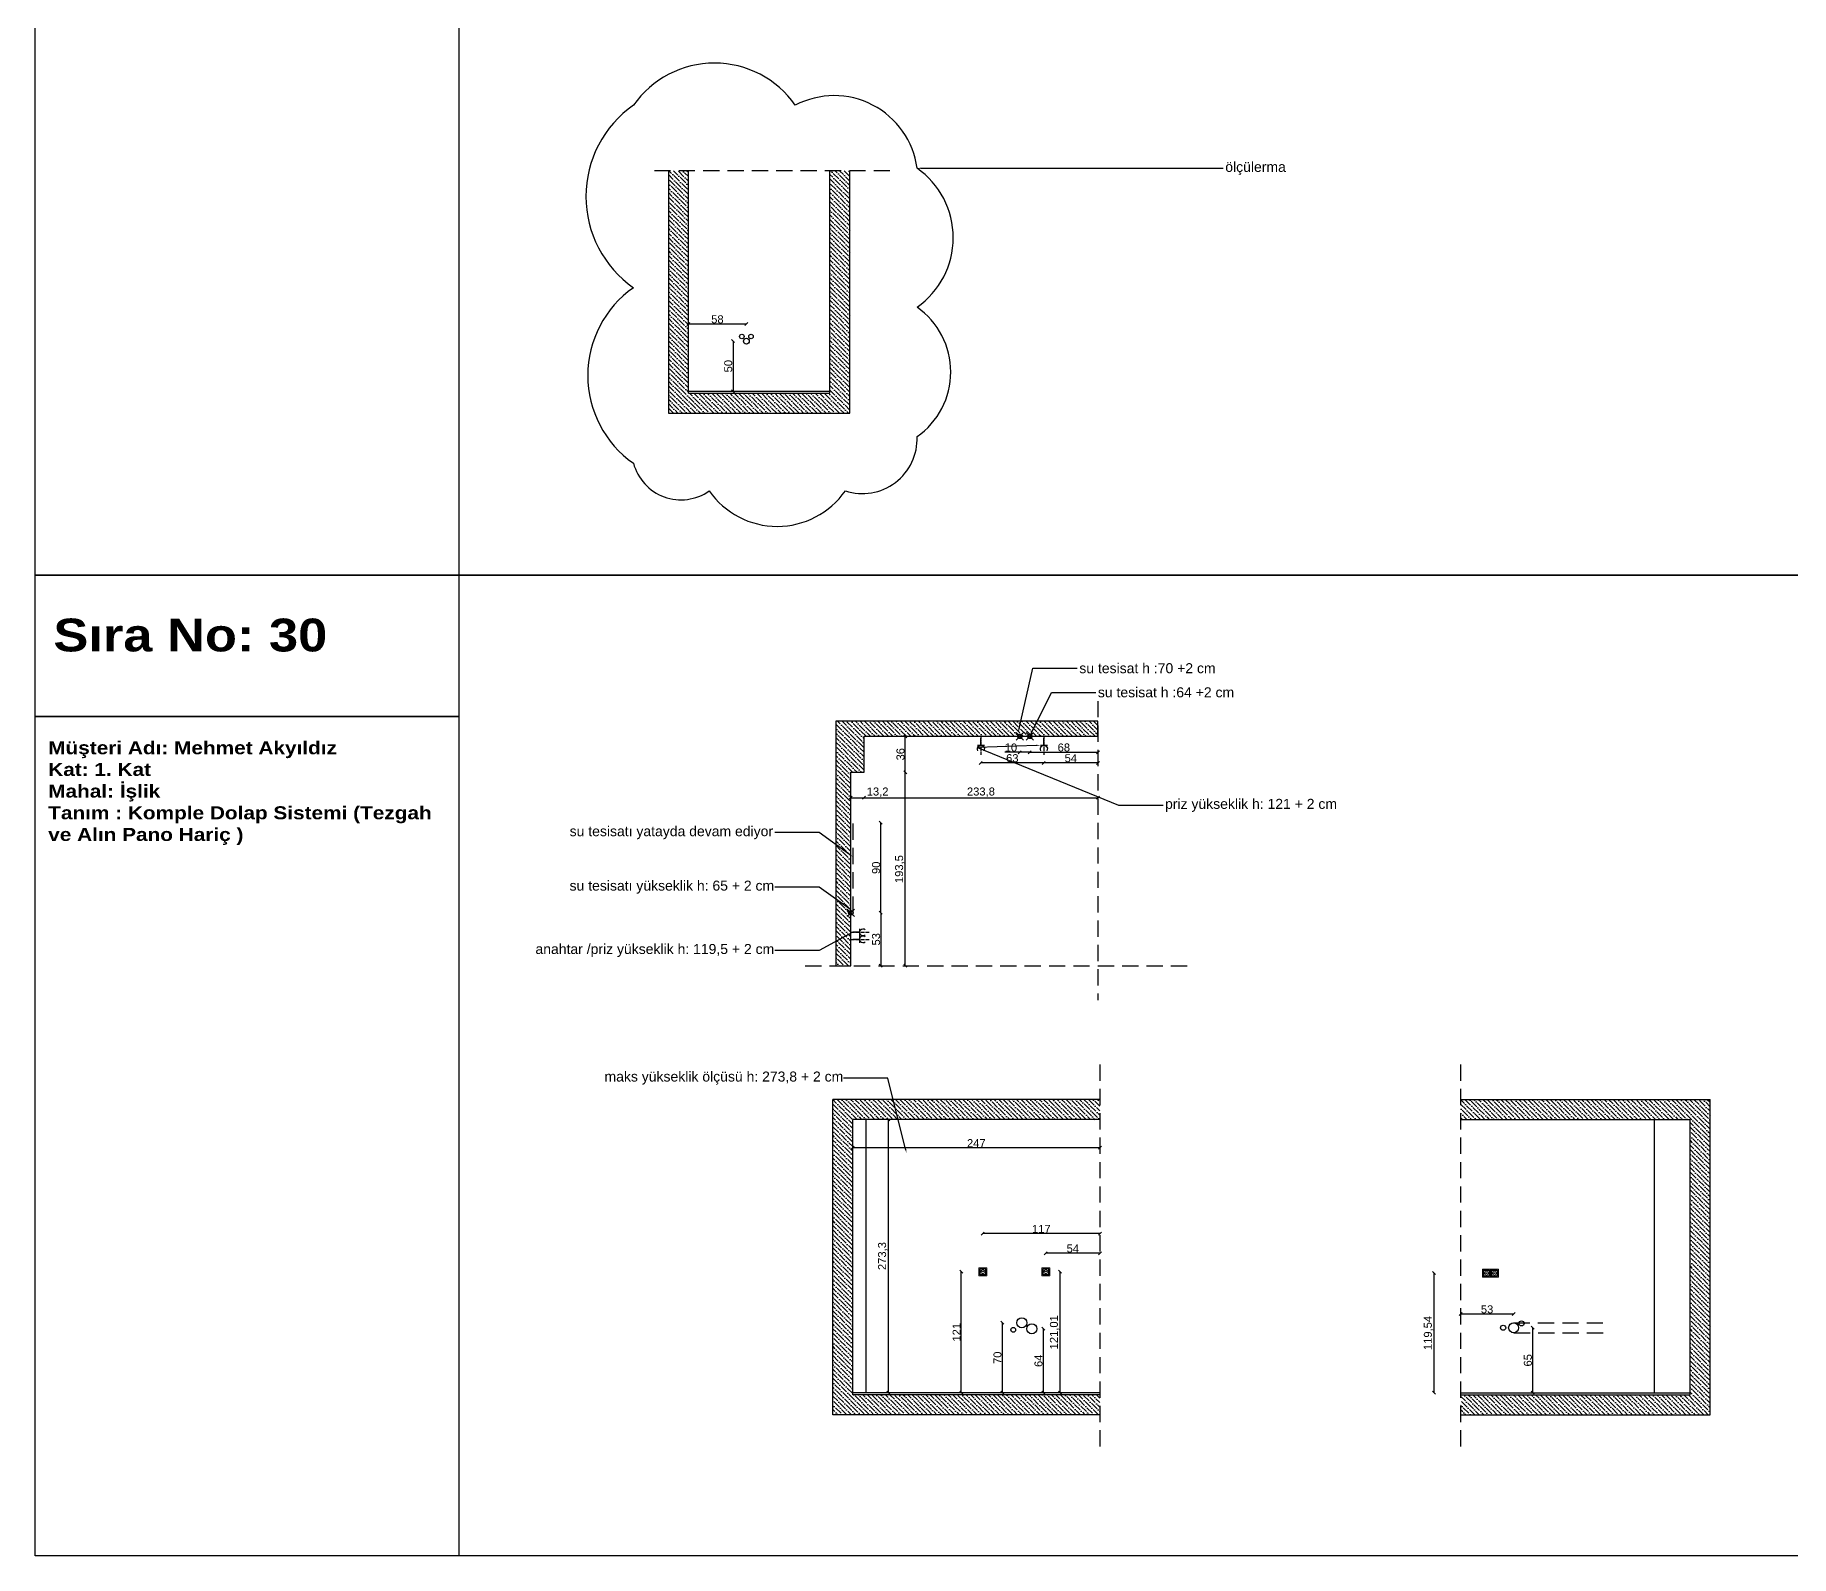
# Model space of a CAD drawing. Header units: millimetres. Extents: x -1860 to 15304, y 307 to 22353.
# Drawn here: x 3092 to 4848, y 307 to 1828 of the extents above; entities that cross this region are included whole.
import ezdxf
from ezdxf import colors
from ezdxf.entities.mleader import LeaderData, LeaderLine
from ezdxf.math import Vec2, Vec3

# ---------------------------------------------------------------- set-up
doc = ezdxf.new("R2010")
doc.units = ezdxf.units.MM
doc.set_wipeout_variables(frame=1)
doc.linetypes.add('( Hidden )', pattern=[0.375, 0.25, -0.125])
doc.linetypes.add('CENTER', pattern=[50.8, 31.75, -6.35, 6.35, -6.35])
for name, color, linetype in [('0_Toner_Axis', 8, 'CENTER'), ('5_Toner_Electrical', 133, 'Continuous'), ('perde', 90, 'Continuous'), ('prizler elektrik', 2, 'Continuous')]:
    doc.layers.add(name, color=color, linetype=linetype)
doc.layers.add('5_ID-Electrical _Priz', color=3, linetype='Continuous', lineweight=0)
doc.layers.add('çerçeve', color=40, linetype='Continuous', lineweight=40)
doc.styles.get("Standard").update_dxf_attribs({"font": 'arial.ttf'})
doc.dimstyles.new('ISO-25', dxfattribs={"dimtxt": 8, "dimasz": 3, "dimexe": 1.25, "dimexo": 0.625, "dimtad": 1, "dimtxsty": 'Standard', "dimblk": 'OBLIQUE', "dimcen": 2.5, "dimse1": 1, "dimse2": 1, "dimadec": 0, "dimazin": 0, "dimtfac": 1, "dimtmove": 0, "dimatfit": 3, "dimldrblk": 'OBLIQUE', "dimfxl": 1, "dimarcsym": 0})

# ---------------------------------------------------------------- blocks, each defined once
blk = doc.blocks.new('_Oblique')
at = {"color": 0, "linetype": 'ByBlock', "lineweight": -2}
blk.add_line((-0.5, -0.5), (0.5, 0.5), dxfattribs=at)
blk = doc.blocks.new('*D251')
at = {"color": 0, "lineweight": -2, "transparency": 16777216}
blk.add_line((3790, 1521.8), (3790, 1471.8), dxfattribs=at)
at = {"layer": 'Defpoints', "color": 0, "transparency": 16777216}
for p in [(3803.4, 1521.8), (3790, 1471.8), (3803.4, 1471.8)]:
    blk.add_point(p, dxfattribs=at)
at = {"color": 0, "lineweight": -2, "transparency": 16777216, "xscale": 3, "yscale": 3, "zscale": 3}
for p, rotation in [((3790, 1521.8), 90), ((3790, 1471.8), 270)]:
    blk.add_blockref('_Oblique', p, dxfattribs=dict(at, rotation=rotation))
at = {"color": 0, "transparency": 16777216, "insert": (3785.3, 1496.8), "char_height": 8, "attachment_point": 5, "rotation": 90}
blk.add_mtext('50', dxfattribs=at)
blk = doc.blocks.new('*D252')
at = {"color": 0, "lineweight": -2, "transparency": 16777216}
blk.add_line((3803.4, 1538.9), (3745.4, 1538.9), dxfattribs=at)
at = {"layer": 'Defpoints', "color": 0, "transparency": 16777216}
for p in [(3745.4, 1538.9), (3745.4, 1521.8), (3803.4, 1521.8)]:
    blk.add_point(p, dxfattribs=at)
at = {"color": 0, "lineweight": -2, "transparency": 16777216, "xscale": 3, "yscale": 3, "zscale": 3, "rotation": 180}
blk.add_blockref('_Oblique', (3745.4, 1538.9), dxfattribs=at)
at = {"color": 0, "lineweight": -2, "transparency": 16777216, "xscale": 3, "yscale": 3, "zscale": 3}
blk.add_blockref('_Oblique', (3803.4, 1538.9), dxfattribs=at)
at = {"color": 0, "transparency": 16777216, "insert": (3774.4, 1543.6), "char_height": 8, "attachment_point": 5}
blk.add_mtext('58', dxfattribs=at)
blk = doc.blocks.new('*D435')
at = {"color": 0, "lineweight": -2, "transparency": 16777216}
blk.add_line((3962.3, 897.3), (3962.3, 1090.8), dxfattribs=at)
at = {"layer": 'Defpoints', "color": 0, "transparency": 16777216}
for p in [(3921, 1090.8), (3962.3, 1090.8), (3942.5, 897.3)]:
    blk.add_point(p, dxfattribs=at)
at = {"color": 0, "lineweight": -2, "transparency": 16777216, "xscale": 3, "yscale": 3, "zscale": 3}
for p, rotation in [((3962.3, 1090.8), 90), ((3962.3, 897.3), 270)]:
    blk.add_blockref('_Oblique', p, dxfattribs=dict(at, rotation=rotation))
at = {"color": 0, "transparency": 16777216, "insert": (3956.8, 994), "char_height": 8, "attachment_point": 5, "rotation": 90}
blk.add_mtext('193,5', dxfattribs=at)
blk = doc.blocks.new('*D436')
at = {"color": 0, "lineweight": -2, "transparency": 16777216}
blk.add_line((3962.3, 1090.8), (3962.3, 1126.8), dxfattribs=at)
at = {"layer": 'Defpoints', "color": 0, "transparency": 16777216}
for p in [(3921, 1126.8), (3962.3, 1126.8), (3921, 1090.8)]:
    blk.add_point(p, dxfattribs=at)
at = {"color": 0, "lineweight": -2, "transparency": 16777216, "xscale": 3, "yscale": 3, "zscale": 3}
for p, rotation in [((3962.3, 1126.8), 90), ((3962.3, 1090.8), 270)]:
    blk.add_blockref('_Oblique', p, dxfattribs=dict(at, rotation=rotation))
at = {"color": 0, "transparency": 16777216, "insert": (3957.5, 1108.8), "char_height": 8, "attachment_point": 5, "rotation": 90}
blk.add_mtext('36', dxfattribs=at)
blk = doc.blocks.new('*D437')
at = {"color": 0, "lineweight": -2, "transparency": 16777216}
for p, q in [((3907.8, 1065.3), (3921, 1065.3)), ((3921, 1065.3), (3945.2, 1065.3))]:
    blk.add_line(p, q, dxfattribs=at)
at = {"layer": 'Defpoints', "color": 0, "transparency": 16777216}
for p in [(3907.8, 1090.8), (3921, 1090.8), (3921, 1065.3)]:
    blk.add_point(p, dxfattribs=at)
at = {"color": 0, "lineweight": -2, "transparency": 16777216, "xscale": 3, "yscale": 3, "zscale": 3, "rotation": 180}
blk.add_blockref('_Oblique', (3907.8, 1065.3), dxfattribs=at)
at = {"color": 0, "lineweight": -2, "transparency": 16777216, "xscale": 3, "yscale": 3, "zscale": 3}
blk.add_blockref('_Oblique', (3921, 1065.3), dxfattribs=at)
at = {"color": 0, "transparency": 16777216, "insert": (3934.6, 1070.8), "char_height": 8, "attachment_point": 5}
blk.add_mtext('13,2', dxfattribs=at)
blk = doc.blocks.new('*D438')
at = {"color": 0, "lineweight": -2, "transparency": 16777216}
blk.add_line((3921, 1065.3), (4154.8, 1065.3), dxfattribs=at)
at = {"layer": 'Defpoints', "color": 0, "transparency": 16777216}
for p in [(3921, 1090.8), (4154.8, 1105), (4154.8, 1065.3)]:
    blk.add_point(p, dxfattribs=at)
at = {"color": 0, "lineweight": -2, "transparency": 16777216, "xscale": 3, "yscale": 3, "zscale": 3, "rotation": 180}
blk.add_blockref('_Oblique', (3921, 1065.3), dxfattribs=at)
at = {"color": 0, "lineweight": -2, "transparency": 16777216, "xscale": 3, "yscale": 3, "zscale": 3}
blk.add_blockref('_Oblique', (4154.8, 1065.3), dxfattribs=at)
at = {"color": 0, "transparency": 16777216, "insert": (4037.9, 1070.8), "char_height": 8, "attachment_point": 5}
blk.add_mtext('233,8', dxfattribs=at)
blk = doc.blocks.new('A$C5399117F')
at = {"layer": '0_Toner_Axis', "ltscale": 0.1}
blk.add_lwpolyline([(3.5, 18.8), (3.5, 0)], dxfattribs=at)
at = {"layer": '5_Toner_Electrical'}
for p, q in [((7, 9.9), (0, 9.9)), ((3.5, 9.9), (3.5, 16.9))]:
    blk.add_line(p, q, dxfattribs=at)
blk.add_arc((3.5, 6.4), 3.53, 326.7114, 213.2886, dxfattribs=at)
blk = doc.blocks.new('zgvfdvd')
at = {"layer": 'prizler elektrik', "lineweight": 30}
for p, q in [((22208.3, -7204.6), (22213.3, -7209.6)), ((22213.3, -7204.6), (22208.3, -7209.6))]:
    blk.add_line(p, q, dxfattribs=at)
blk.add_circle((22210.8, -7207.1), 1.5, dxfattribs=at)
blk = doc.blocks.new('*D439')
at = {"color": 0, "lineweight": -2, "transparency": 16777216}
blk.add_line((4154.8, 1100.1), (4100.8, 1100.1), dxfattribs=at)
at = {"layer": 'Defpoints', "color": 0, "transparency": 16777216}
for p in [(4100.8, 1126.8), (4154.8, 1126.8), (4100.8, 1100.1)]:
    blk.add_point(p, dxfattribs=at)
at = {"color": 0, "lineweight": -2, "transparency": 16777216, "xscale": 3, "yscale": 3, "zscale": 3, "rotation": 180}
blk.add_blockref('_Oblique', (4100.8, 1100.1), dxfattribs=at)
at = {"color": 0, "lineweight": -2, "transparency": 16777216, "xscale": 3, "yscale": 3, "zscale": 3}
blk.add_blockref('_Oblique', (4154.8, 1100.1), dxfattribs=at)
at = {"color": 0, "transparency": 16777216, "insert": (4127.8, 1104.8), "char_height": 8, "attachment_point": 5}
blk.add_mtext('54', dxfattribs=at)
blk = doc.blocks.new('*D440')
at = {"color": 0, "lineweight": -2, "transparency": 16777216}
blk.add_line((4100.8, 1100.1), (4037.8, 1100.1), dxfattribs=at)
at = {"layer": 'Defpoints', "color": 0, "transparency": 16777216}
for p in [(4100.8, 1126.8), (4037.8, 1121.3), (4037.8, 1100.1)]:
    blk.add_point(p, dxfattribs=at)
at = {"color": 0, "lineweight": -2, "transparency": 16777216, "xscale": 3, "yscale": 3, "zscale": 3, "rotation": 180}
blk.add_blockref('_Oblique', (4037.8, 1100.1), dxfattribs=at)
at = {"color": 0, "lineweight": -2, "transparency": 16777216, "xscale": 3, "yscale": 3, "zscale": 3}
blk.add_blockref('_Oblique', (4100.8, 1100.1), dxfattribs=at)
at = {"color": 0, "transparency": 16777216, "insert": (4069.3, 1104.8), "char_height": 8, "attachment_point": 5}
blk.add_mtext('63', dxfattribs=at)
blk = doc.blocks.new('*D441')
at = {"color": 0, "lineweight": -2, "transparency": 16777216}
blk.add_line((4086.8, 1110.8), (4154.8, 1110.8), dxfattribs=at)
at = {"layer": 'Defpoints', "color": 0, "transparency": 16777216}
for p in [(4086.8, 1117.2), (4154.8, 1117.2), (4154.8, 1110.8)]:
    blk.add_point(p, dxfattribs=at)
at = {"color": 0, "lineweight": -2, "transparency": 16777216, "xscale": 3, "yscale": 3, "zscale": 3, "rotation": 180}
blk.add_blockref('_Oblique', (4086.8, 1110.8), dxfattribs=at)
at = {"color": 0, "lineweight": -2, "transparency": 16777216, "xscale": 3, "yscale": 3, "zscale": 3}
blk.add_blockref('_Oblique', (4154.8, 1110.8), dxfattribs=at)
at = {"color": 0, "transparency": 16777216, "insert": (4120.8, 1115.5), "char_height": 8, "attachment_point": 5}
blk.add_mtext('68', dxfattribs=at)
blk = doc.blocks.new('*D442')
at = {"color": 0, "lineweight": -2, "transparency": 16777216}
for p, q in [((4076.8, 1110.8), (4061.9, 1110.8)), ((4086.8, 1110.8), (4076.8, 1110.8))]:
    blk.add_line(p, q, dxfattribs=at)
at = {"layer": 'Defpoints', "color": 0, "transparency": 16777216}
for p in [(4076.8, 1117.2), (4076.8, 1110.8), (4086.8, 1117.2)]:
    blk.add_point(p, dxfattribs=at)
at = {"color": 0, "lineweight": -2, "transparency": 16777216, "xscale": 3, "yscale": 3, "zscale": 3, "rotation": 180}
blk.add_blockref('_Oblique', (4076.8, 1110.8), dxfattribs=at)
at = {"color": 0, "lineweight": -2, "transparency": 16777216, "xscale": 3, "yscale": 3, "zscale": 3}
blk.add_blockref('_Oblique', (4086.8, 1110.8), dxfattribs=at)
at = {"color": 0, "transparency": 16777216, "insert": (4067.9, 1115.5), "char_height": 8, "attachment_point": 5}
blk.add_mtext('10', dxfattribs=at)
blk = doc.blocks.new('priz')
blk.add_wipeout([(12844.2, 13291.9), (12852.2, 13291.9), (12852.2, 13299.9), (12844.2, 13299.9)]).dxf.layer = '5_ID-Electrical _Priz'
at = {"layer": '5_ID-Electrical _Priz'}
for points in [[(12844.2, 13299.9), (12852.2, 13299.9), (12852.2, 13291.9), (12844.2, 13291.9)], [(12852.1, 13299.8), (12852.1, 13291.9), (12844.3, 13291.9), (12844.3, 13299.8)], [(12851.2, 13298.9), (12845.2, 13298.9), (12845.2, 13292.9), (12851.2, 13292.9)], [(12850.9, 13298.6), (12845.5, 13298.6), (12845.5, 13293.2), (12850.9, 13293.2)]]:
    blk.add_lwpolyline(points, close=True, dxfattribs=at)
for centre, radius in [((12848.2, 13295.9), 1.88), ((12847.6, 13295.9), 0.23), ((12848.7, 13295.9), 0.23)]:
    blk.add_circle(centre, radius, dxfattribs=at)
blk = doc.blocks.new('*D443')
at = {"color": 0, "lineweight": -2, "transparency": 16777216}
blk.add_line((4018.3, 470.4), (4018.3, 591.4), dxfattribs=at)
at = {"layer": 'Defpoints', "color": 0, "transparency": 16777216}
for p in [(4018.3, 591.4), (4035.8, 591.4), (4033.3, 470.4)]:
    blk.add_point(p, dxfattribs=at)
at = {"color": 0, "lineweight": -2, "transparency": 16777216, "xscale": 3, "yscale": 3, "zscale": 3}
for p, rotation in [((4018.3, 591.4), 90), ((4018.3, 470.4), 270)]:
    blk.add_blockref('_Oblique', p, dxfattribs=dict(at, rotation=rotation))
at = {"color": 0, "transparency": 16777216, "insert": (4013.6, 530.9), "char_height": 8, "attachment_point": 5, "rotation": 90}
blk.add_mtext('121', dxfattribs=at)
blk = doc.blocks.new('*D444')
at = {"color": 0, "lineweight": -2, "transparency": 16777216}
blk.add_line((4117, 470.4), (4117, 591.4), dxfattribs=at)
at = {"layer": 'Defpoints', "color": 0, "transparency": 16777216}
for p in [(4106.7, 591.4), (4117, 591.4), (4106.8, 470.4)]:
    blk.add_point(p, dxfattribs=at)
at = {"color": 0, "lineweight": -2, "transparency": 16777216, "xscale": 3, "yscale": 3, "zscale": 3}
for p, rotation in [((4117, 591.4), 90), ((4117, 470.4), 270)]:
    blk.add_blockref('_Oblique', p, dxfattribs=dict(at, rotation=rotation))
at = {"color": 0, "transparency": 16777216, "insert": (4111.6, 530.9), "char_height": 8, "attachment_point": 5, "rotation": 90}
blk.add_mtext('121,01', dxfattribs=at)
blk = doc.blocks.new('*D445')
at = {"color": 0, "lineweight": -2, "transparency": 16777216}
blk.add_line((4100.2, 534.4), (4100.2, 470.4), dxfattribs=at)
at = {"layer": 'Defpoints', "color": 0, "transparency": 16777216}
for p in [(4088.8, 534.4), (4088.8, 470.4), (4100.2, 470.4)]:
    blk.add_point(p, dxfattribs=at)
at = {"color": 0, "lineweight": -2, "transparency": 16777216, "xscale": 3, "yscale": 3, "zscale": 3}
for p, rotation in [((4100.2, 534.4), 90), ((4100.2, 470.4), 270)]:
    blk.add_blockref('_Oblique', p, dxfattribs=dict(at, rotation=rotation))
at = {"color": 0, "transparency": 16777216, "insert": (4095.5, 502.4), "char_height": 8, "attachment_point": 5, "rotation": 90}
blk.add_mtext('64', dxfattribs=at)
blk = doc.blocks.new('*D446')
at = {"color": 0, "lineweight": -2, "transparency": 16777216}
blk.add_line((4059.2, 540.4), (4059.2, 470.4), dxfattribs=at)
at = {"layer": 'Defpoints', "color": 0, "transparency": 16777216}
for p in [(4078.8, 540.4), (4059.2, 470.4), (4078.8, 470.4)]:
    blk.add_point(p, dxfattribs=at)
at = {"color": 0, "lineweight": -2, "transparency": 16777216, "xscale": 3, "yscale": 3, "zscale": 3}
for p, rotation in [((4059.2, 540.4), 90), ((4059.2, 470.4), 270)]:
    blk.add_blockref('_Oblique', p, dxfattribs=dict(at, rotation=rotation))
at = {"color": 0, "transparency": 16777216, "insert": (4054.5, 505.4), "char_height": 8, "attachment_point": 5, "rotation": 90}
blk.add_mtext('70', dxfattribs=at)
blk = doc.blocks.new('*D447')
at = {"color": 0, "lineweight": -2, "transparency": 16777216}
blk.add_line((4156.8, 609.9), (4102.8, 609.9), dxfattribs=at)
at = {"layer": 'Defpoints', "color": 0, "transparency": 16777216}
for p in [(4102.8, 609.9), (4102.8, 595.4), (4156.8, 595.4)]:
    blk.add_point(p, dxfattribs=at)
at = {"color": 0, "lineweight": -2, "transparency": 16777216, "xscale": 3, "yscale": 3, "zscale": 3, "rotation": 180}
blk.add_blockref('_Oblique', (4102.8, 609.9), dxfattribs=at)
at = {"color": 0, "lineweight": -2, "transparency": 16777216, "xscale": 3, "yscale": 3, "zscale": 3}
blk.add_blockref('_Oblique', (4156.8, 609.9), dxfattribs=at)
at = {"color": 0, "transparency": 16777216, "insert": (4129.8, 614.6), "char_height": 8, "attachment_point": 5}
blk.add_mtext('54', dxfattribs=at)
blk = doc.blocks.new('*D448')
at = {"color": 0, "lineweight": -2, "transparency": 16777216}
blk.add_line((4156.8, 629.6), (4039.8, 629.6), dxfattribs=at)
at = {"layer": 'Defpoints', "color": 0, "transparency": 16777216}
for p in [(4039.8, 629.6), (4039.8, 595.4), (4156.8, 595.4)]:
    blk.add_point(p, dxfattribs=at)
at = {"color": 0, "lineweight": -2, "transparency": 16777216, "xscale": 3, "yscale": 3, "zscale": 3, "rotation": 180}
blk.add_blockref('_Oblique', (4039.8, 629.6), dxfattribs=at)
at = {"color": 0, "lineweight": -2, "transparency": 16777216, "xscale": 3, "yscale": 3, "zscale": 3}
blk.add_blockref('_Oblique', (4156.8, 629.6), dxfattribs=at)
at = {"color": 0, "transparency": 16777216, "insert": (4098.3, 634.2), "char_height": 8, "attachment_point": 5}
blk.add_mtext('117', dxfattribs=at)
blk = doc.blocks.new('*D449')
at = {"color": 0, "lineweight": -2, "transparency": 16777216}
blk.add_line((4490.9, 590), (4490.9, 470.4), dxfattribs=at)
at = {"layer": 'Defpoints', "color": 0, "transparency": 16777216}
for p in [(4547.6, 590), (4490.9, 470.4), (4547.6, 470.4)]:
    blk.add_point(p, dxfattribs=at)
at = {"color": 0, "lineweight": -2, "transparency": 16777216, "xscale": 3, "yscale": 3, "zscale": 3}
for p, rotation in [((4490.9, 590), 90), ((4490.9, 470.4), 270)]:
    blk.add_blockref('_Oblique', p, dxfattribs=dict(at, rotation=rotation))
at = {"color": 0, "transparency": 16777216, "insert": (4485.5, 530.2), "char_height": 8, "attachment_point": 5, "rotation": 90}
blk.add_mtext('119,54', dxfattribs=at)
blk = doc.blocks.new('*D450')
at = {"color": 0, "lineweight": -2, "transparency": 16777216}
blk.add_line((4589.5, 535.4), (4589.5, 470.4), dxfattribs=at)
at = {"layer": 'Defpoints', "color": 0, "transparency": 16777216}
for p in [(4570.5, 535.4), (4570.5, 470.4), (4589.5, 470.4)]:
    blk.add_point(p, dxfattribs=at)
at = {"color": 0, "lineweight": -2, "transparency": 16777216, "xscale": 3, "yscale": 3, "zscale": 3}
for p, rotation in [((4589.5, 535.4), 90), ((4589.5, 470.4), 270)]:
    blk.add_blockref('_Oblique', p, dxfattribs=dict(at, rotation=rotation))
at = {"color": 0, "transparency": 16777216, "insert": (4584.8, 502.9), "char_height": 8, "attachment_point": 5, "rotation": 90}
blk.add_mtext('65', dxfattribs=at)
blk = doc.blocks.new('*D451')
at = {"color": 0, "lineweight": -2, "transparency": 16777216}
blk.add_line((4570.5, 549.1), (4517.5, 549.1), dxfattribs=at)
at = {"layer": 'Defpoints', "color": 0, "transparency": 16777216}
for p in [(4517.5, 549.1), (4517.5, 535.4), (4570.5, 535.4)]:
    blk.add_point(p, dxfattribs=at)
at = {"color": 0, "lineweight": -2, "transparency": 16777216, "xscale": 3, "yscale": 3, "zscale": 3, "rotation": 180}
blk.add_blockref('_Oblique', (4517.5, 549.1), dxfattribs=at)
at = {"color": 0, "lineweight": -2, "transparency": 16777216, "xscale": 3, "yscale": 3, "zscale": 3}
blk.add_blockref('_Oblique', (4570.5, 549.1), dxfattribs=at)
at = {"color": 0, "transparency": 16777216, "insert": (4544, 553.8), "char_height": 8, "attachment_point": 5}
blk.add_mtext('53', dxfattribs=at)
blk = doc.blocks.new('*D452')
at = {"color": 0, "lineweight": -2, "transparency": 16777216}
blk.add_line((3937.8, 950.3), (3937.8, 897.3), dxfattribs=at)
at = {"layer": 'Defpoints', "color": 0, "transparency": 16777216}
for p in [(3907.8, 950.3), (3907.8, 897.3), (3937.8, 897.3)]:
    blk.add_point(p, dxfattribs=at)
at = {"color": 0, "lineweight": -2, "transparency": 16777216, "xscale": 3, "yscale": 3, "zscale": 3}
for p, rotation in [((3937.8, 950.3), 90), ((3937.8, 897.3), 270)]:
    blk.add_blockref('_Oblique', p, dxfattribs=dict(at, rotation=rotation))
at = {"color": 0, "transparency": 16777216, "insert": (3933.1, 923.8), "char_height": 8, "attachment_point": 5, "rotation": 90}
blk.add_mtext('53', dxfattribs=at)
blk = doc.blocks.new('*D453')
at = {"color": 0, "lineweight": -2, "transparency": 16777216}
blk.add_line((3937.8, 950.3), (3937.8, 1040.3), dxfattribs=at)
at = {"layer": 'Defpoints', "color": 0, "transparency": 16777216}
for p in [(3910.1, 1040.3), (3937.8, 1040.3), (3907.8, 950.3)]:
    blk.add_point(p, dxfattribs=at)
at = {"color": 0, "lineweight": -2, "transparency": 16777216, "xscale": 3, "yscale": 3, "zscale": 3}
for p, rotation in [((3937.8, 1040.3), 90), ((3937.8, 950.3), 270)]:
    blk.add_blockref('_Oblique', p, dxfattribs=dict(at, rotation=rotation))
at = {"color": 0, "transparency": 16777216, "insert": (3933.1, 995.3), "char_height": 8, "attachment_point": 5, "rotation": 90}
blk.add_mtext('90', dxfattribs=at)
blk = doc.blocks.new('*D454')
at = {"color": 0, "lineweight": -2, "transparency": 16777216}
blk.add_line((3945.3, 743.7), (3945.3, 470.4), dxfattribs=at)
at = {"layer": 'Defpoints', "color": 0, "transparency": 16777216}
for p in [(3923, 743.7), (3930.2, 470.4), (3945.3, 470.4)]:
    blk.add_point(p, dxfattribs=at)
at = {"color": 0, "lineweight": -2, "transparency": 16777216, "xscale": 3, "yscale": 3, "zscale": 3}
for p, rotation in [((3945.3, 743.7), 90), ((3945.3, 470.4), 270)]:
    blk.add_blockref('_Oblique', p, dxfattribs=dict(at, rotation=rotation))
at = {"color": 0, "transparency": 16777216, "insert": (3939.8, 607.1), "char_height": 8, "attachment_point": 5, "rotation": 90}
blk.add_mtext('273,3', dxfattribs=at)
blk = doc.blocks.new('*D455')
at = {"color": 0, "lineweight": -2, "transparency": 16777216}
blk.add_line((4156.8, 715.4), (3909.8, 715.4), dxfattribs=at)
at = {"layer": 'Defpoints', "color": 0, "transparency": 16777216}
for p in [(3909.8, 743.7), (4156.8, 743.7), (3909.8, 715.4)]:
    blk.add_point(p, dxfattribs=at)
at = {"color": 0, "lineweight": -2, "transparency": 16777216, "xscale": 3, "yscale": 3, "zscale": 3, "rotation": 180}
blk.add_blockref('_Oblique', (3909.8, 715.4), dxfattribs=at)
at = {"color": 0, "lineweight": -2, "transparency": 16777216, "xscale": 3, "yscale": 3, "zscale": 3}
blk.add_blockref('_Oblique', (4156.8, 715.4), dxfattribs=at)
at = {"color": 0, "transparency": 16777216, "insert": (4033.3, 720), "char_height": 8, "attachment_point": 5}
blk.add_mtext('247', dxfattribs=at)

msp = doc.modelspace()

# ---------------------------------------------------------------- hatches: boundary and pattern name
at = {"true_color": 0x636466, "transparency": 33554687}
h = msp.add_hatch(dxfattribs=at)
h.set_pattern_fill('ANSI36', color=251, angle=270)
h.set_pattern_definition([(315, (-3502.7175, 9351.9497), (6.1739261, -1.683798), [7.9375, -1.5875, 0, -1.5875])])
h.paths.add_polyline_path([(3906.89337, 1692.24867), (3886.89337, 1692.24867), (3886.89337, 1469.77913), (3745.39337, 1469.77913), (3745.39337, 1692.24867), (3725.39337, 1692.24867), (3725.39337, 1449.77913), (3906.89337, 1449.77913)])
h = msp.add_hatch(dxfattribs=at)
h.set_pattern_fill('ANSI36', color=251, angle=270)
h.set_pattern_definition([(315, (127.1862, 91.1894), (6.173926, -1.683798), [7.9375, -1.5875, 0, -1.5875])])
h.paths.add_polyline_path([(3921.02169, 1126.75282), (4154.82169, 1126.75282), (4154.82169, 1141.75282), (3892.82169, 1141.75282), (3892.82169, 897.25282), (3907.82169, 897.25282), (3907.82169, 1090.75282), (3921.02169, 1090.75282)])
h = msp.add_hatch(dxfattribs=at)
h.set_pattern_fill('ANSI36', color=251, angle=270)
h.set_pattern_definition([(315, (129.1362, 47.44), (6.173926, -1.683798), [7.9375, -1.5875, 0, -1.5875])])
h.paths.add_polyline_path([(4156.77172, 763.73071), (3889.77172, 763.73071), (3889.77172, 448.43071), (4156.77172, 448.43071), (4156.77172, 468.43071), (3909.77172, 468.43071), (3909.77172, 743.73071), (4156.77172, 743.73071)])
h = msp.add_hatch(dxfattribs=at)
h.set_pattern_fill('ANSI36', color=251, angle=270)
h.set_pattern_definition([(315, (756.9078, 47.44), (6.173926, -1.683798), [7.9375, -1.5875, 0, -1.5875])])
h.paths.add_polyline_path([(4517.54329, 763.73071), (4767.04329, 763.73071), (4767.04329, 448.43071), (4517.54329, 448.43071), (4517.54329, 468.43071), (4747.04329, 468.43071), (4747.04329, 743.73071), (4517.54329, 743.73071)])

# ---------------------------------------------------------------- linework, layer by layer
at = {"linetype": '( Hidden )', "ltscale": 65}
for p, q in [((3946.98183, 1692.24867), (3710.58213, 1692.24867)), ((4154.82169, 1161.9786), (4154.82169, 862.9565)), ((3910.07169, 950.25282), (3910.07169, 1040.25282)), ((3862.22142, 897.25282), (4249.06715, 897.25282)), ((4156.77172, 798.61368), (4156.77172, 414.79362)), ((4517.54329, 798.61368), (4517.54329, 414.79362)), ((4570.54329, 540.43071), (4660.54329, 540.43071)), ((4570.75724, 530.43529), (4660.75724, 530.43529))]:
    msp.add_line(p, q, dxfattribs=at)
for p, q in [((3725.39337, 1692.24867), (3725.39337, 1449.77913)), ((3745.39337, 1469.77913), (3745.39337, 1692.24867)), ((3886.89337, 1469.77913), (3886.89337, 1692.24867)), ((3906.89337, 1449.77913), (3906.89337, 1692.24867)), ((3745.39337, 1471.77913), (3886.89337, 1471.77913)), ((3745.39337, 1469.77913), (3886.89337, 1469.77913)), ((3725.39337, 1449.77913), (3906.89337, 1449.77913)), ((4156.77172, 763.73071), (3889.77172, 763.73071)), ((3889.77172, 448.43071), (3889.77172, 763.73071)), ((4517.54329, 763.73071), (4767.04329, 763.73071)), ((4767.04329, 448.43071), (4767.04329, 763.73071)), ((3909.77172, 468.43071), (3909.77172, 743.73071)), ((4156.77172, 743.73071), (3909.77172, 743.73071)), ((3922.97172, 743.73071), (3922.97172, 470.43071)), ((4517.54329, 743.73071), (4747.04329, 743.73071)), ((4711.04329, 743.73071), (4711.04329, 470.43071)), ((4747.04329, 468.43071), (4747.04329, 743.73071)), ((4156.77172, 470.43071), (3909.77172, 470.43071)), ((4156.77172, 468.43071), (3909.77172, 468.43071)), ((4517.54329, 470.43071), (4747.04329, 470.43071)), ((4517.54329, 468.43071), (4747.04329, 468.43071)), ((4156.77172, 448.43071), (3889.77172, 448.43071)), ((4517.54329, 448.43071), (4767.04329, 448.43071))]:
    msp.add_line(p, q)
for points in [[(3092.17375, 2268.637), (10114.64183, 2268.637), (10114.64183, 1287.98746), (3092.17375, 1287.98746)], [(3092.17375, 2127.0917), (3515.83176, 2127.0917), (3515.83176, 1287.98746), (3092.17375, 1287.98746)], [(3092.17375, 1287.98746), (10114.64183, 1287.98746), (10114.64183, 307.33792), (3092.17375, 307.33792)], [(3092.17375, 1287.98746), (3515.83176, 1287.98746), (3515.83176, 1146.44215), (3092.17375, 1146.44215)], [(3092.17375, 1146.44215), (3515.83176, 1146.44215), (3515.83176, 307.33792), (3092.17375, 307.33792)]]:
    msp.add_lwpolyline(points, close=True)
msp.add_lwpolyline([(3690.46742, 1757.69532, 0.52056705), (3690.46742, 1575.21423, 0.52056705), (3690.46742, 1399.72923, 0.52056705), (3766.21277, 1372.05654, 0.52056705), (3902.34025, 1372.05654, 0.52056705), (3974.09728, 1426.32051, 0.52056705), (3974.09728, 1555.71136, 0.52056705), (3974.09728, 1694.66535, 0.52056705), (3852.3233, 1757.69532, 0.52056705)], format="xyb", close=True)
msp.add_lwpolyline([(3907.82169, 897.25282), (3907.82169, 1090.75282), (3921.02169, 1090.75282), (3921.02169, 1126.75282), (4154.82169, 1126.75282), (4154.82169, 1141.75282), (3892.82169, 1141.75282), (3892.82169, 897.25282), (3907.82169, 897.25282)])
for centre, radius in [((3798.78546, 1526.40682), 2.28227), ((3808.01807, 1526.40682), 2.28227), ((3803.39337, 1521.77913), 2.9354), ((4078.77172, 540.43071), 5), ((4070.24855, 533.3437), 2.36566), ((4088.77172, 534.43071), 5), ((4560.06048, 535.43071), 2.56184), ((4570.54329, 535.43071), 5), ((4578.56596, 539.76621), 2.56184)]:
    msp.add_circle(centre, radius)

# ---------------------------------------------------------------- block references
at = {"xscale": -1}
for p in [(4041.34992, 1107.90666), (4104.34992, 1107.90666)]:
    msp.add_blockref('A$C5399117F', p, dxfattribs=at)
at = {"xscale": -1, "rotation": 90}
for p in [(3926.66785, 934.28267), (3926.66785, 927.25282)]:
    msp.add_blockref('A$C5399117F', p, dxfattribs=at)
at = {"layer": 'perde', "color": 0, "xscale": 1.5, "yscale": 1.5, "zscale": 1.5, "rotation": 269.9999999999999}
for p in [(14887.5071, 34442.93559), (14897.5071, 34442.93559), (14718.5071, 34266.43559)]:
    msp.add_blockref('zgvfdvd', p, dxfattribs=at)

# ---------------------------------------------------------------- texts
at = {"layer": 'çerçeve', "color": 0, "lineweight": 25, "transparency": 33554687, "insert": (3384.3134, 1244.39924), "char_height": 32.7868852, "attachment_point": 3}
msp.add_mtext('{\\fArial Black|b1|i0|c162|p34;Sıra No: 30}', dxfattribs=at)
at = {"layer": 'çerçeve', "color": 0, "lineweight": 25, "transparency": 33554687, "insert": (3512.73557, 1121.77383), "char_height": 13, "width": 407.4693121, "attachment_point": 3}
msp.add_mtext('\\pxql;{\\fArial Black|b1|i0|c162|p34;Müşteri Adı: Mehmet Akyıldız\\PKat: 1. Kat \\PMahal: İşlik \\PTanım : Komple Dolap Sistemi (Tezgah ve Alın Pano Hariç )}', dxfattribs=at)

# ---------------------------------------------------------------- dimensions: what is measured, and where the dimension line sits
for base, p1, p2, picture, middle in [((3745.39337, 1538.89236), (3803.39337, 1521.77913), (3745.39337, 1521.77913), '*D252', (3774.39337, 1543.60194)), ((4100.82169, 1100.08502), (4154.82169, 1126.75282), (4100.82169, 1126.75282), '*D439', (4127.82169, 1104.77823)), ((4076.82169, 1110.75279), (4086.82169, 1117.16782), (4076.82169, 1117.16782), '*D442', (4067.85699, 1115.46237)), ((4154.82169, 1110.75279), (4086.82169, 1117.16782), (4154.82169, 1117.16782), '*D441', (4120.82169, 1115.46237)), ((3921.02169, 1065.34159), (3907.82169, 1090.75282), (3921.02169, 1090.75282), '*D437', (3934.61941, 1070.77423)), ((3909.77172, 715.38491), (4156.77172, 743.73071), (3909.77172, 743.73071), '*D455', (4033.27172, 720.02628)), ((4517.54329, 549.07519), (4570.54329, 535.43071), (4517.54329, 535.43071), '*D451', (4544.04329, 553.7875))]:
    dim = msp.add_linear_dim(base=base, p1=p1, p2=p2, dimstyle='ISO-25')
    dim.commit()
    dim.dimension.update_dxf_attribs({"geometry": picture, "text_midpoint": middle})
for base, p1, p2, picture, middle in [((3790.03959, 1471.77913), (3803.39337, 1521.77913), (3803.39337, 1471.77913), '*D251', (3785.33001, 1496.77913)), ((3962.25486, 1090.75282), (3942.51883, 897.25282), (3921.02169, 1090.75282), '*D435', (3956.82222, 994.00282)), ((3937.82166, 1040.25282), (3907.82169, 950.25282), (3910.07169, 1040.25282), '*D453', (3933.11207, 995.25282)), ((3937.82166, 897.25282), (3907.82169, 950.25282), (3907.82169, 897.25282), '*D452', (3933.10934, 923.75282)), ((3945.26548, 470.43071), (3922.97172, 743.73071), (3930.24254, 470.43071), '*D454', (3939.83284, 607.08071)), ((4059.2439, 470.43071), (4078.77172, 540.43071), (4078.77172, 470.43071), '*D446', (4054.53432, 505.43071)), ((4100.18338, 470.43071), (4088.77172, 534.43071), (4088.77172, 470.43071), '*D445', (4095.47379, 502.43071)), ((4589.5372, 470.43071), (4570.54329, 535.43071), (4570.54329, 470.43071), '*D450', (4584.82762, 502.93071))]:
    dim = msp.add_linear_dim(base=base, p1=p1, p2=p2, angle=90, dimstyle='ISO-25')
    dim.commit()
    dim.dimension.update_dxf_attribs({"geometry": picture, "text_midpoint": middle})
dim = msp.add_linear_dim(base=(3962.25486, 1126.75282), p1=(3921.02169, 1090.75282), p2=(3921.02169, 1126.75282), angle=90, dimstyle='ISO-25', override={"dimtmove": 1})
dim.commit()
dim.dimension.update_dxf_attribs({"geometry": '*D436', "text_midpoint": (3957.54254, 1108.75282)})
for base, p1, p2, picture, middle in [((4037.82007, 1100.08502), (4100.82169, 1126.75282), (4037.82007, 1121.32974), '*D440', (4069.32088, 1104.79733)), ((4154.82169, 1065.34159), (3921.02169, 1090.75282), (4154.82169, 1105.01958), '*D438', (4037.92169, 1070.77423))]:
    dim = msp.add_linear_dim(base=base, p1=p1, p2=p2, dimstyle='ISO-25', override={"dimtmove": 1})
    dim.commit()
    dim.dimension.update_dxf_attribs({"geometry": picture, "text_midpoint": middle})

# ---------------------------------------------------------------- leaders
at = {"color": 6}
ml = msp.add_multileader_mtext('Standard', dxfattribs=at)
ml.set_content('ölçülerma ', color=6)
ml.set_leader_properties()
ml.build(insert=Vec2(0, 0))
ml.multileader.update_dxf_attribs({"dogleg_length": 44.44786})
ctx = ml.context
ctx.base_point, ctx.char_height, ctx.plane_origin = Vec3(4280.24485, 1694.66535), 10, Vec3(3974.09728, 1694.66535)
notes = []
notes.append((ctx, [(0, (1, 1, 0), (4235.79699, 1694.66535), (1, 0), 44.44786, [(0, [(3974.09728, 1694.66535)], 0, [])])]))
ctx.mtext.insert, ctx.mtext.flow_direction = Vec3(4282.24485, 1701.03302), 5
ml = msp.add_multileader_mtext('Standard', dxfattribs=at)
ml.set_content('su tesisat h :70 +2 cm ', color=6)
ml.set_leader_properties()
ml.build(insert=Vec2(0, 0))
ml.multileader.update_dxf_attribs({"dogleg_length": 44.44786})
ctx = ml.context
ctx.base_point, ctx.char_height, ctx.plane_origin = Vec3(4134.27986, 1194.74643), 10, Vec3(4075.2307, 1130.59381)
notes.append((ctx, [(0, (1, 1, 0), (4089.832, 1194.74643), (1, 0), 44.44786, [(0, [(4075.2307, 1130.59381)], 0, [])])]))
ctx.mtext.insert, ctx.mtext.flow_direction = Vec3(4136.27986, 1199.8317), 5
ml = msp.add_multileader_mtext('Standard', dxfattribs=at)
ml.set_content('su tesisat h :64 +2 cm ', color=6)
ml.set_leader_properties()
ml.build(insert=Vec2(0, 0))
ml.multileader.update_dxf_attribs({"dogleg_length": 44.44786})
ctx = ml.context
ctx.base_point, ctx.char_height, ctx.plane_origin = Vec3(4152.85327, 1170.65736), 10, Vec3(4086.82169, 1126.75282)
notes.append((ctx, [(0, (1, 1, 0), (4108.40541, 1170.65736), (1, 0), 44.44786, [(0, [(4086.82169, 1126.75282)], 0, [])])]))
ctx.mtext.insert, ctx.mtext.flow_direction = Vec3(4154.85327, 1175.74263), 5
ml = msp.add_multileader_mtext('Standard', dxfattribs=at)
ml.set_content('priz yükseklik h: 121 + 2 cm ', color=6)
ml.set_leader_properties()
ml.build(insert=Vec2(0, 0))
ml.multileader.update_dxf_attribs({"dogleg_length": 44.44786})
ctx = ml.context
ctx.base_point, ctx.char_height, ctx.plane_origin = Vec3(4220.00759, 1057.72886), 10, Vec3(4097.32007, 1117.82974)
notes.append((ctx, [(0, (1, 1, 0), (4175.55973, 1057.72886), (1, 0), 44.44786, [(1, [(4097.32007, 1117.82974), (4034.55488, 1115.64093)], 0, [])])]))
ctx.mtext.insert, ctx.mtext.flow_direction = Vec3(4222.00759, 1064.19884), 5
ml = msp.add_multileader_mtext('Standard', dxfattribs=at)
ml.set_content('su tesisatı yatayda devam ediyor', color=6)
ml.set_leader_properties()
ml.build(insert=Vec2(0, 0))
ml.multileader.update_dxf_attribs({"dogleg_length": 44.44786})
ctx = ml.context
ctx.base_point, ctx.char_height, ctx.plane_origin = Vec3(3624.64279, 1030.40148), 10, Vec3(3909.74477, 1006.36033)
notes.append((ctx, [(0, (1, 1, 0), (3876.29666, 1030.40148), (-1, 0), 44.44786, [(0, [(3909.74477, 1006.36033)], 0, [])])]))
ctx.mtext.insert, ctx.mtext.flow_direction = Vec3(3626.64279, 1036.87147), 5
ml = msp.add_multileader_mtext('Standard', dxfattribs=at)
ml.set_content('su tesisatı yükseklik h: 65 + 2 cm', color=6)
ml.set_leader_properties()
ml.build(insert=Vec2(0, 0))
ml.multileader.update_dxf_attribs({"dogleg_length": 44.44786})
ctx = ml.context
ctx.base_point, ctx.char_height, ctx.plane_origin = Vec3(3624.58822, 975.98683), 10, Vec3(3909.74477, 951.94568)
notes.append((ctx, [(0, (1, 1, 0), (3876.29666, 975.98683), (-1, 0), 44.44786, [(0, [(3909.74477, 951.94568)], 0, [])])]))
ctx.mtext.insert, ctx.mtext.flow_direction = Vec3(3626.58822, 982.45682), 5
ml = msp.add_multileader_mtext('Standard', dxfattribs=at)
ml.set_content('anahtar /priz yükseklik h: 119,5 + 2 cm', color=6)
ml.set_leader_properties()
ml.build(insert=Vec2(0, 0))
ml.multileader.update_dxf_attribs({"dogleg_length": 44.44786})
ctx = ml.context
ctx.base_point, ctx.char_height, ctx.plane_origin = Vec3(3590.48181, 912.61447), 10, Vec3(3909.74477, 930.75282)
notes.append((ctx, [(0, (1, 1, 0), (3876.29666, 912.61447), (-1, 0), 44.44786, [(0, [(3909.74477, 930.75282)], 0, [])])]))
ctx.mtext.insert, ctx.mtext.flow_direction = Vec3(3592.48181, 919.08446), 5
ml = msp.add_multileader_mtext('Standard', dxfattribs=at)
ml.set_content('maks yükseklik ölçüsü h: 273,8 + 2 cm', color=6)
ml.set_leader_properties()
ml.build(insert=Vec2(0, 0))
ml.multileader.update_dxf_attribs({"dogleg_length": 44.44786})
ctx = ml.context
ctx.base_point, ctx.char_height, ctx.plane_origin = Vec3(3659.52992, 785.10665), 10, Vec3(3963.50009, 710.1287)
notes.append((ctx, [(0, (1, 1, 0), (3944.91502, 785.10665), (-1, 0), 44.44786, [(0, [(3963.50009, 710.1287)], 0, [])])]))
ctx.mtext.insert, ctx.mtext.flow_direction = Vec3(3661.52992, 791.57664), 5
for ctx, leaders in notes:
    for number, flags, end, landing, length, lines in leaders:
        leader = LeaderData()
        leader.index, (leader.has_last_leader_line, leader.has_dogleg_vector, leader.attachment_direction) = number, flags
        leader.last_leader_point, leader.dogleg_vector, leader.dogleg_length = Vec3(end), Vec3(landing), length
        for number, points, colour, breaks in lines:
            line = LeaderLine()
            line.index, line.vertices, line.color, line.breaks = number, Vec3.list(points), colors.encode_raw_color(colour), breaks
            leader.lines.append(line)
        ctx.leaders.append(leader)

# ---------------------------------------------------------------- next in the draw order: block references
at = {"layer": '5_ID-Electrical _Priz'}
for p in [(-8808.42188, -12704.44207), (-8745.42188, -12704.4274), (-8304.68066, -12705.90017)]:
    msp.add_blockref('priz', p, dxfattribs=at)

# ---------------------------------------------------------------- next in the draw order: block references
msp.add_blockref('priz', (-8296.67965, -12705.90017), dxfattribs=at)

# ---------------------------------------------------------------- next in the draw order: dimensions: what is measured, and where the dimension line sits
for base, p2, picture, middle in [((4039.77172, 629.56628), (4039.77172, 595.43282), '*D448', (4098.27172, 634.20765)), ((4102.77172, 609.94003), (4102.77172, 595.44749), '*D447', (4129.77172, 614.63324))]:
    dim = msp.add_linear_dim(base=base, p1=(4156.77172, 595.43282), p2=p2, dimstyle='ISO-25')
    dim.commit()
    dim.dimension.update_dxf_attribs({"geometry": picture, "text_midpoint": middle})
for base, p1, p2, picture, middle in [((4018.25579, 591.43071), (4033.27172, 470.43071), (4035.77121, 591.43071), '*D443', (4013.61442, 530.93071)), ((4117.02964, 591.44539), (4106.82771, 470.43071), (4106.6938, 591.44539), '*D444', (4111.59701, 530.93805))]:
    dim = msp.add_linear_dim(base=base, p1=p1, p2=p2, angle=90, dimstyle='ISO-25')
    dim.commit()
    dim.dimension.update_dxf_attribs({"geometry": picture, "text_midpoint": middle})

# ---------------------------------------------------------------- next in the draw order: dimensions: what is measured, and where the dimension line sits
dim = msp.add_linear_dim(base=(4490.9488, 470.43071), p1=(4547.59186, 589.97261), p2=(4547.59186, 470.43071), angle=90, dimstyle='ISO-25')
dim.commit()
dim.dimension.update_dxf_attribs({"geometry": '*D449', "text_midpoint": (4485.51616, 530.20166)})

doc.saveas('drawing.dxf')
